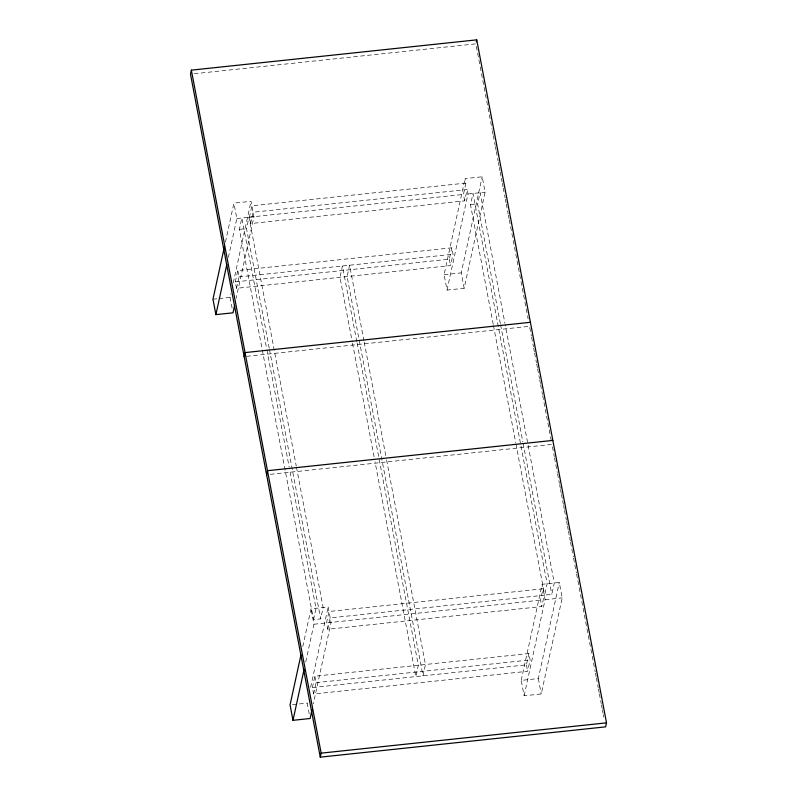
<?xml version="1.0" encoding="UTF-8"?>
<svg xmlns="http://www.w3.org/2000/svg" width="797" height="797" viewBox="0 0 797 797"><rect width="100%" height="100%" fill="white"/><g stroke="black" fill="none" stroke-linecap="round" stroke-linejoin="round"><path stroke-width="0.6" stroke-dasharray="3.98 2.99" d="M225.431 242.059L233.919 203.135L251.045 201.312L253.964 216.714L236.201 298.217M228.36 257.461L236.848 218.537L233.919 203.135M296.484 467.281L323.144 607.533L320.673 618.88L313.53 619.638L239.369 229.347L241.84 218.009L266.636 348.508M232.116 308.07L230.094 297.411L230.881 293.754M233.272 282.805L251.045 201.312M269.217 348.12L246.502 228.59L248.973 217.252L296.255 466.056M235.304 281.879L237.785 270.532L451.799 247.817L453.025 254.233L450.554 265.58L236.53 288.305L235.304 281.879L449.329 259.164L451.799 247.817M250.637 223.568L253.117 212.221L467.142 189.507L464.661 200.854L250.637 223.568L249.421 217.153L251.892 205.805L465.916 183.081L465.059 178.588L482.185 176.775L485.114 192.177L464.163 288.275L447.037 290.088L444.108 274.686L465.059 178.588M236.53 288.305L239 276.957L237.785 270.532M302.79 646.526L311.009 608.828L328.135 607.005L331.064 622.407L313.291 703.91M313.53 619.638L316.01 608.29L289.351 468.038M305.719 661.938L313.938 624.23L311.009 608.828M309.206 713.763L307.184 703.103L307.712 700.663M310.631 687.283L328.135 607.005M312.404 687.572L314.875 676.225L528.899 653.51L530.115 659.926L527.644 671.273L313.62 693.988L312.404 687.572L526.428 664.857L528.899 653.51M313.62 693.988L316.1 682.65L314.875 676.225M327.736 629.261L330.207 617.914L544.231 595.2L541.761 606.537L327.736 629.261L326.521 622.846L328.992 611.498L543.016 588.774L540.535 600.121L541.761 606.537M464.661 200.854L463.446 194.428L465.916 183.081M447.037 290.088L467.988 194L467.142 189.507M493.223 324.339L470.509 204.809L472.99 193.472L547.15 583.753L544.68 595.1L551.813 594.343L554.284 582.996L505.149 324.429M464.163 288.275L461.234 272.873L482.185 176.775M500.357 323.582L477.642 204.052L480.123 192.715L504.919 323.213M521.208 680.379L542.159 584.281L559.285 582.468L562.204 597.87L541.253 693.968L524.137 695.781L521.208 680.379L538.324 678.566L559.285 582.468M524.137 695.781L545.088 599.693L542.159 584.281M194.189 73.752L475.849 43.855L492.118 129.443M249.421 217.153L463.446 194.428M236.848 218.537L253.964 216.714M467.988 194L485.114 192.177M239.369 229.347L246.502 228.59M470.509 204.809L477.642 204.052M239 276.957L453.025 254.233M212.968 299.224L217.86 298.706M219.085 298.576L230.094 297.411M444.108 274.686L461.234 272.873M246.632 356.329L529.527 326.302L531.37 336.035M270.313 474.315L551.972 444.407L551.504 441.976M313.938 624.23L540.535 600.121M545.088 599.693L562.204 597.87M316.1 682.65L530.115 659.926M292.509 704.658L307.184 703.103M492.347 130.668L493.044 134.334M493.273 135.56L495.136 145.343M495.365 146.558L496.063 150.225M496.292 151.45L498.155 161.233M498.384 162.458L499.081 166.125M499.32 167.35L500.018 171.016M500.247 172.242L501.174 177.133M501.413 178.349L502.11 182.015M502.339 183.24L503.037 186.906M503.266 188.132L505.129 197.915M505.358 199.14L506.055 202.807M506.284 204.032L508.147 213.805M508.376 215.031L509.074 218.697M509.313 219.922L528.132 318.959M531.609 337.261L533.452 346.994M533.691 348.219L534.379 351.866M534.618 353.091L536.461 362.824M536.7 364.05L537.387 367.696M537.626 368.911L539.469 378.655M539.708 379.88L540.396 383.526M540.625 384.742L542.478 394.485M542.707 395.701L551.275 440.761M552.431 446.858L554.294 456.641M554.523 457.857L557.312 472.531M557.541 473.757L559.404 483.54M559.633 484.765L560.331 488.431M560.56 489.647L561.257 493.323M561.496 494.538L562.423 499.43M562.652 500.655L563.349 504.322M563.589 505.547L564.286 509.213M564.515 510.439L566.378 520.222M566.607 521.437L567.305 525.113M567.534 526.329L568.231 530.005M568.46 531.22L569.397 536.112M569.626 537.337L570.323 541.004M570.552 542.229L573.342 556.904M573.581 558.119L576.361 572.794M576.6 574.019L595.19 671.831M595.419 673.057L596.116 676.723M596.345 677.948L598.208 687.731M598.437 688.957L599.135 692.623M599.364 693.838L601.227 703.621M601.456 704.847L602.153 708.513M602.393 709.738L603.09 713.405M603.319 714.63L603.777 717.071M500.596 324.797L522.842 441.887M523.071 443.102L551.813 594.343M493.453 325.555L515.709 442.644M515.938 443.859L544.68 595.1M538.324 678.566L541.253 693.968M449.329 259.164L450.554 265.58M526.428 664.857L527.644 671.273M363.97 340.917L349.584 265.212L347.103 276.559L422.978 675.836L425.459 664.489L386.475 459.361M364.199 342.142L386.236 458.136M356.827 341.674L342.441 265.969L339.97 277.316L352.274 342.033M357.066 342.899L418.315 665.246L415.845 676.593L375.008 461.692M352.503 343.258L374.082 456.811M269.446 349.335L320.673 618.88M266.875 349.724L289.122 466.813"/><path stroke-width="1.2" d="M191.36 70.146L190.483 74.151L320.274 757.15L605.64 726.854L606.517 722.849L476.726 39.85L191.36 70.146L321.151 753.145L320.274 757.15M224.375 246.921L212.968 299.224L215.897 314.626L233.013 312.813L234.607 305.51M215.897 314.626L226.766 264.763M244.161 356.588L245.028 352.593L530.394 322.297M266.606 474.703L267.473 470.698L552.839 440.412M300.937 655.044L290.058 704.917L292.987 720.319L310.113 718.505L311.966 709.988M292.987 720.319L304.125 669.231M476.287 41.852L476.726 39.85M321.151 753.145L606.517 722.849"/></g></svg>
